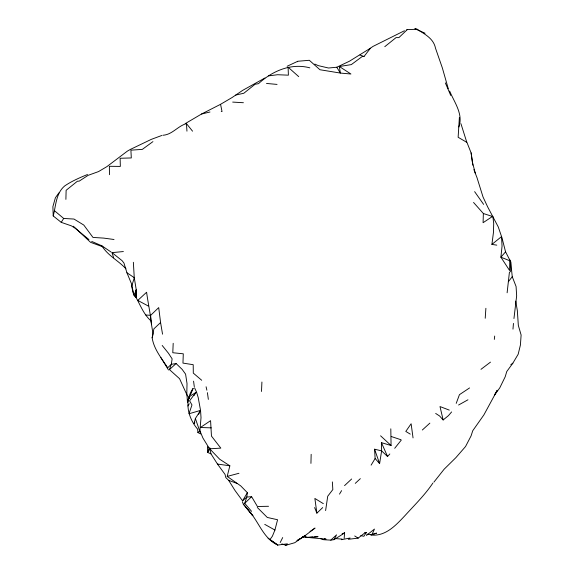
<?xml version="1.0" encoding="UTF-8"?>
<svg xmlns="http://www.w3.org/2000/svg" width="574" height="574" viewBox="0 0 574 574"><rect width="100%" height="100%" fill="white"/><g stroke="black" fill="none" stroke-linecap="round" stroke-linejoin="round"><path stroke-width="0.86" d="M473.88 169.581L476.987 177.631L483.028 196.975L487.656 206.877L498.239 226.881L501.97 237.772L505.565 251.835L510.709 261.816L510.666 271.05L509.375 272.621L507.122 292.776M153.093 334.14L150.869 320.773C143.751 314.43 140.522 305.483 135.995 297.397L136.239 289.698L134.259 277.673L133.355 262.289M389.825 453.962L387.543 456.502L381.631 450.877L374.571 449.198L375.131 458.518L379.601 463.605L381.631 450.877L381.437 442.654L391.066 445.517L390.808 428.828M65.895 199.372L66.125 190.303L77.39 181.226L79.212 181.126L88.08 175.357L98.549 171.576L106.886 166.639L127.378 151.12L130.291 149.462L151.306 139.367L161.782 135.478M310.936 463.397L311.165 454.321M473.543 202.457L483.365 213.521L483.086 222.705L492.779 216.262M173.19 343.302L172.788 352.73L183.293 353.806L182.955 363.098L193.201 364.698L193.302 373.107L201.704 380.275M261.5 391.475L261.916 382.026M135.995 297.397L136.239 289.698L135.744 290.882L135.995 297.397L133.735 294.957L131.64 286.483L134.273 277.766M509.777 259.735L509.604 270.519L500.894 257.181L502.049 246.232L501.547 236.588L491.904 244.416L496.775 245.141M466.698 142.287L458.131 137.272L459.387 117.505M485.217 318.276L485.891 308.295M344.163 538.247L344.63 532.665M512.977 329.124L513.457 323.413M196.595 392.236L198.209 397.567L200.548 410.41L195.382 418.496L200.706 433.93L197.922 432.581L197.621 429.158C187.956 417.865 183.852 401.126 193.187 388.282L190.496 394.797M494.322 339.406L494.695 336.048M513.945 318.548L516.65 295.832L516.076 286.498L512.259 276.711L510.709 261.816M491.904 244.416L493.418 232.743L493.712 223.523L492.887 216.599L483.365 213.521M209.897 447.885L209.689 448.803L219.713 459.257L229.858 465.801L227.189 476.413L240.721 485.884L247.372 492.693L246.777 497.062L244.703 503.326L251.591 511.355M325.609 510.602L327.718 496.245L332.834 489.572L332.36 481.916M268.539 506.29L257.41 506.49L251.62 496.689L246.777 497.062L242.558 500.815L235.003 490.49L228.646 480.33L225.819 477.582L225.022 474.382L217.474 464.057L210.995 453.883L207.659 452.427L209.18 448.194L202.931 438.055L199.903 430.809L201.022 417.664L200.548 410.41L188.975 413.761L191.974 404.957L189.592 400.81L195.813 392.465L188.882 396.899L187.461 402.123L186.823 392.795L187.024 383.59L185.589 374.148L182.145 369.383L176.082 363.536L171.317 364.325L167.701 367.762C161.588 358.312 153.94 349.279 152.139 337.806L153.897 328.823L160.577 322.545L158.711 307.599L150.661 315.313L145.789 315.011M88.934 239.573L75.388 228.38L71.47 225.883L61.231 222.353L53.21 215.946C56.015 205.571 55.8 193.409 64.711 185.926C71.757 181.097 79.628 177.746 87.492 174.503M458.856 126.954C463.512 114.233 454.35 102.33 449.636 91.044M281.856 543.887L285.795 545.3L287.402 543.836L277.787 545.056L269.945 539.625L272.385 536.216L274.917 530.053L277.579 519.743L267.29 517.447L257.26 507.423M152.139 337.806L152.906 334.872M195.382 418.496L194.019 423.727L194.787 422.163M134.689 296.155L136.131 291.083L133.735 294.957L131.733 284.352L126.926 272.758L123.97 263.1L122.126 260.704L112.03 252.639L123.374 251.548M187.454 396.01L179.576 378.711L169.452 369.599L171.317 364.325L172.121 358.836L168.412 353.197L162.191 345.469M456.215 403.371L459.437 394.675L469.554 387.938M187.461 402.123L189.822 396.426M366.786 534.207L371.952 534.616L374.463 529.049L366.42 535.47M198.626 414.328L200.548 410.41M280.205 542.538L282.695 537.558M330.803 540.127L334.061 539.646L336.543 534.86L330.803 540.127L323.707 539.725L320.622 538.663M211.275 427.86L200.419 427.501L210.579 420.67L211.462 436.089L220.811 448.129L209.689 448.803L207.659 452.427L207.422 446.744L209.18 448.194M187.971 406.005L189.277 403.752M194.069 395.479L195.813 392.465M242.558 500.815L247.372 492.693M339.485 494.135L341.595 490.641M371.113 465.141L375.131 458.518M433.872 482.167L444.118 469.231L455.892 457.629L465.536 446.536L471.067 435.91L472.746 430.722L483.882 414.909L497.263 390.255L494.358 395.271L499.753 387.902L505.213 376.738L506.763 371.529L512.862 363.17L518.171 354.244L520.41 345.053L521.113 335.015L518.329 325.393L517.339 310.577L515.71 301.106M61.231 222.353L63.685 218.45L74.017 219.06L83.797 225.065L92.981 237.435L103.679 238.102L114.032 239.502M364.655 532.55L366.341 532.407L363.887 536.303L360.745 535.635M58.907 192.864L55.384 197.786L52.887 206.662L53.21 215.946M432.882 483.071C425.04 494.766 414.952 504.654 405.524 515.021C396.268 524.88 385.742 536.726 370.768 535.011L376.551 533.124L371.952 534.616M339.356 66.519L350.944 74.01L340.368 73.07L339.356 66.519L351.331 64.604L362.051 56.639L364.016 56.489L370.481 48.18L372.906 46.458L404.455 30.738M508.334 281.705L512.259 276.711M394.704 448.301L401.334 440.021M451.609 411.945L448.459 415.626L443.15 419.96L439.591 415.978L435.673 413.452M505.565 251.835L500.894 257.181L510.107 260.89M448.28 88.733L442.346 67.911L435.544 48.331C433.571 38.336 424.66 34.218 417.183 29.274L407.296 29.59L398.887 37.611L396.038 37.619L384.781 46.688M244.703 503.326L251.62 496.689M314.617 507.56L316.87 513.149L322.703 507.574M344.551 485.626L351.64 478.989M355.27 483.365L360.336 478.651M169.452 369.599L176.082 363.536M422.335 430.005L429.861 423.131M197.922 432.581L199.903 430.809M335.209 538.57L342.09 539.115L341.265 539.704L350.14 537.996L348.267 539.295L358.147 538.139L364.074 533.511L366.341 532.407M480.969 369.333L490.483 362.129M510.824 364.691L512.862 363.17M152.928 141.642L142.316 149.383L130.901 150.166L131.303 157.95L120.117 158.266L120.339 166.417L109.369 166.295L109.469 174.697M264.937 77.992L242.659 90.369L232.083 97.53L220.559 104.31L201.56 114.011L185.187 123.654M310.032 531.51L315.047 528.066L303.603 536.769L296.887 540.708M334.061 539.646L344.572 532.988M309.838 67.847C291.047 62.788 272.227 71.076 258.494 83.653L255.043 84.292L243.842 93.239L235.756 95.04M314.789 64.058L318.218 65.615L328.493 68.012L336.787 67.23L349.408 61.239L370.481 48.18M297.619 540.17L299.85 538.799M301.336 537.881L305.059 535.592L294.756 542.71L285.795 545.3M458.583 405.014L467.954 399.798M287.151 66.247L297.806 61.26L309.321 60.284L319.94 69.734L340.368 73.07L336.787 67.23M192.555 131.188L186.442 123.597C177.725 126.065 172.229 134.725 162.865 135.27M342.061 533.877L344.436 532.859M406.686 29.812L407.296 29.59M297.655 61.404L297.554 61.77M227.189 476.413L238.971 473.277M201.56 114.011L209.984 111.995M268.625 75.876L277.579 74.728L288.399 75.172L288.098 67.18L298.717 76.629M302.419 536.891L307.743 537.551L318.061 536.668L314.581 536.877M305.146 536.884L306.76 537.343L312.844 536.977M221.263 111.485L222.03 111.535L220.559 104.31M232.685 102.093L243.405 102.724M266.494 83.445L277.055 84.414M306.76 537.343L326.061 539.165L324.36 538.728M217.474 464.057L229.858 465.801M417.183 29.274L414.866 28.7L425.076 33.242M305.282 536.869L307.743 537.551M391.26 436.513L400.738 439.67M359.955 55.032L364.016 56.489M228.646 480.33L237.313 483.538M449.284 410.101L439.993 406.557L443.15 419.96M102.825 246.813L90.57 242.328L73.35 226.213M91.682 241.41L101.892 245.837L111.033 251.993M148.286 306.021L137.796 300.41L146.592 292.252C148.063 303.115 150.445 313.741 151.558 324.676M125.964 268.811C118.301 260.488 107.869 255.688 101.892 245.837M264.743 524.356L274.917 530.053M410.267 434.123L405.796 431.426L411.127 423.763L413.043 437.897M323.334 503.656L314.868 498.447L316.87 513.149M354.718 535.965L358.147 538.139M126.926 272.758L134.259 277.673M268.101 538.211L277.787 545.056C263.947 538.893 259.376 523.323 250.242 512.453L252.352 515.143L243.311 504.116L242.415 501.863M54.458 210.694L63.685 218.45M380.576 435.802L391.066 445.517M243.311 504.116L252.904 515.646L245.428 506.655M474.626 191.644L483.624 204.387M160.849 357.537L168.519 370.015M194.55 387.773L196.452 391.949M381.437 442.654L387.543 456.502M445.338 82.878L450.734 95.449M475.258 173.147L472.452 162.306L471.111 152.878L466.425 141.118L460.944 123.704M374.571 449.198L379.601 463.605M112.03 252.639L113.638 257.798M209.689 448.803L210.995 453.883M206.088 386.761L206.862 390.198M160.577 322.545L162.55 334.183M188.882 396.899L189.176 398.586M471.111 152.878L472.84 165.204M207.415 392.666L208.348 399.382M193.574 381.158L194.285 386.697M186.442 123.597L186.952 131.166M150.661 315.313L150.869 320.773"/></g></svg>
